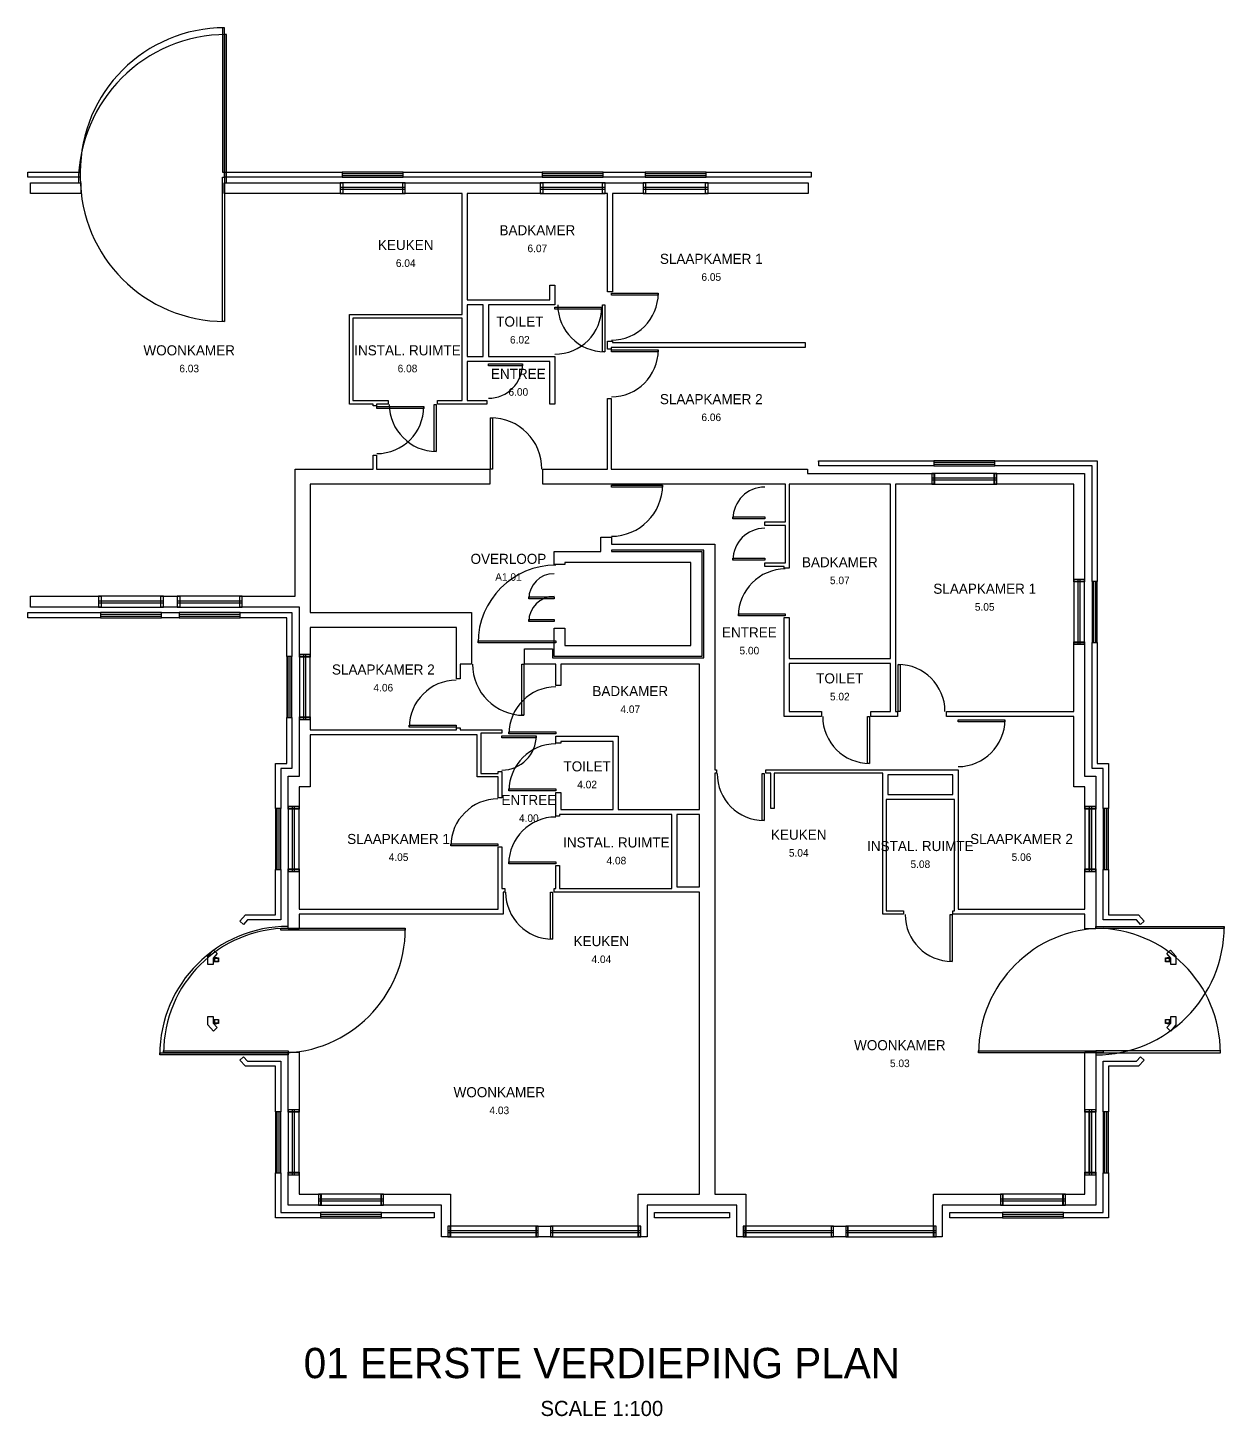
# Model space of a CAD drawing. Header units: metres. Extents: x 0 to 115, y -4 to 24.
# Drawn here: x 31.63 to 55.34, y -3.28 to 24.23 of the extents above; entities that cross this region are included whole.
import ezdxf
from ezdxf.enums import TextEntityAlignment as Align

# ---------------------------------------------------------------- set-up
doc = ezdxf.new("R2010")
doc.units = ezdxf.units.M
for name, color, linetype in [('A-ANNO-TTLB', 7, 'Continuous'), ('A-AREA-IDEN', 7, 'Continuous'), ('A-COLS', 7, 'Continuous'), ('A-DOOR', 7, 'Continuous'), ('A-GLAZ', 7, 'Continuous'), ('A-WALL', 7, 'Continuous')]:
    doc.layers.add(name, color=color, linetype=linetype)

msp = doc.modelspace()

# ---------------------------------------------------------------- linework, layer by layer
at = {"layer": 'A-COLS'}
for p, q in [((35.324, 5.755), (35.324, 5.8)), ((35.324, 5.8), (35.359, 5.8)), ((35.359, 5.8), (35.404, 5.8)), ((35.404, 5.8), (35.404, 5.765)), ((54.174, 5.755), (54.174, 5.8)), ((54.174, 5.8), (54.209, 5.8)), ((54.209, 5.8), (54.254, 5.8)), ((54.254, 5.8), (54.254, 5.765)), ((35.324, 5.72), (35.324, 5.755)), ((35.369, 5.72), (35.324, 5.72)), ((35.404, 5.72), (35.369, 5.72)), ((35.404, 5.765), (35.404, 5.72)), ((54.174, 5.72), (54.174, 5.755)), ((54.219, 5.72), (54.174, 5.72)), ((54.254, 5.72), (54.219, 5.72)), ((54.254, 5.765), (54.254, 5.72)), ((35.324, 4.535), (35.324, 4.58)), ((35.324, 4.58), (35.359, 4.58)), ((35.324, 4.5), (35.324, 4.535)), ((35.369, 4.5), (35.324, 4.5)), ((35.359, 4.58), (35.404, 4.58)), ((35.404, 4.5), (35.369, 4.5)), ((35.404, 4.58), (35.404, 4.545)), ((35.404, 4.545), (35.404, 4.5)), ((54.174, 4.535), (54.174, 4.58)), ((54.174, 4.58), (54.209, 4.58)), ((54.174, 4.5), (54.174, 4.535)), ((54.219, 4.5), (54.174, 4.5)), ((54.209, 4.58), (54.254, 4.58)), ((54.254, 4.5), (54.219, 4.5)), ((54.254, 4.58), (54.254, 4.545)), ((54.254, 4.545), (54.254, 4.5))]:
    msp.add_line(p, q, dxfattribs=at)
at = {"layer": 'A-DOOR'}
for p, q in [((35.529, 24.23), (35.489, 24.23)), ((35.489, 24.23), (35.489, 21.37)), ((35.529, 21.37), (35.529, 24.23)), ((35.567, 24.096), (35.527, 24.096)), ((35.527, 24.096), (35.527, 21.16)), ((35.567, 21.16), (35.567, 24.096)), ((35.489, 21.37), (35.529, 21.37)), ((35.489, 18.41), (35.489, 21.27)), ((35.489, 21.27), (35.529, 21.27)), ((35.529, 21.27), (35.529, 18.41)), ((35.527, 21.16), (35.567, 21.16)), ((43.019, 17.811), (43.019, 18.741)), ((43.019, 18.741), (43.059, 18.741)), ((43.059, 18.741), (43.059, 17.811)), ((43.191, 18.97), (44.121, 18.97)), ((43.191, 18.93), (43.191, 18.97)), ((44.121, 18.93), (43.191, 18.93)), ((44.121, 18.97), (44.121, 18.93)), ((42.071, 18.693), (43.001, 18.693)), ((42.071, 18.653), (42.071, 18.693)), ((43.001, 18.653), (42.071, 18.653)), ((43.001, 18.693), (43.001, 18.653)), ((35.529, 18.41), (35.489, 18.41)), ((43.059, 17.811), (43.019, 17.811)), ((43.191, 17.847), (44.121, 17.847)), ((43.191, 17.807), (43.191, 17.847)), ((44.121, 17.807), (43.191, 17.807)), ((44.121, 17.847), (44.121, 17.807)), ((40.754, 17.568), (41.434, 17.568)), ((40.754, 17.528), (40.754, 17.568)), ((41.434, 17.528), (40.754, 17.528)), ((41.434, 17.568), (41.434, 17.528)), ((38.544, 16.722), (39.474, 16.722)), ((38.544, 16.682), (38.544, 16.722)), ((39.474, 16.682), (38.544, 16.682)), ((39.474, 16.722), (39.474, 16.682)), ((39.682, 15.836), (39.682, 16.766)), ((39.682, 16.766), (39.722, 16.766)), ((39.722, 16.766), (39.722, 15.836)), ((40.799, 15.486), (40.799, 16.502)), ((40.799, 16.502), (40.839, 16.502)), ((40.839, 16.502), (40.839, 15.486)), ((39.722, 15.836), (39.682, 15.836)), ((40.839, 15.486), (40.799, 15.486)), ((43.191, 15.169), (44.207, 15.169)), ((43.191, 15.129), (43.191, 15.169)), ((44.207, 15.169), (44.207, 15.129)), ((44.207, 15.129), (43.191, 15.129)), ((45.6, 14.499), (45.6, 14.539)), ((45.6, 14.539), (46.23, 14.539)), ((46.23, 14.499), (45.6, 14.499)), ((46.23, 14.539), (46.23, 14.499)), ((45.6, 13.681), (45.6, 13.721)), ((45.6, 13.721), (46.23, 13.721)), ((46.23, 13.681), (45.6, 13.681)), ((46.23, 13.721), (46.23, 13.681)), ((41.555, 12.912), (41.555, 12.952)), ((41.555, 12.952), (42.055, 12.952)), ((41.555, 12.912), (41.555, 12.952)), ((41.555, 12.952), (42.055, 12.952)), ((42.055, 12.952), (42.055, 12.912)), ((42.055, 12.952), (42.055, 12.912)), ((42.055, 12.912), (41.555, 12.912)), ((42.055, 12.912), (41.555, 12.912)), ((41.555, 12.462), (41.555, 12.502)), ((41.555, 12.502), (42.055, 12.502)), ((41.555, 12.462), (41.555, 12.502)), ((41.555, 12.502), (42.055, 12.502)), ((42.055, 12.462), (41.555, 12.462)), ((42.055, 12.462), (41.555, 12.462)), ((42.055, 12.502), (42.055, 12.462)), ((42.055, 12.502), (42.055, 12.462)), ((45.708, 12.575), (45.708, 12.615)), ((45.708, 12.615), (46.638, 12.615)), ((46.638, 12.575), (45.708, 12.575)), ((46.638, 12.615), (46.638, 12.575)), ((40.55, 12.039), (40.55, 12.079)), ((40.55, 12.079), (42.093, 12.079)), ((42.093, 12.039), (40.55, 12.039)), ((42.093, 12.079), (42.093, 12.039)), ((41.416, 10.606), (41.416, 11.622)), ((41.416, 11.622), (41.456, 11.622)), ((41.456, 11.622), (41.456, 10.606)), ((48.872, 10.682), (48.872, 11.612)), ((48.872, 11.612), (48.912, 11.612)), ((48.912, 11.612), (48.912, 10.682)), ((41.456, 10.606), (41.416, 10.606)), ((48.269, 9.652), (48.269, 10.582)), ((48.269, 10.582), (48.309, 10.582)), ((48.309, 10.582), (48.309, 9.652)), ((48.912, 10.682), (48.872, 10.682)), ((50.061, 10.519), (50.99, 10.519)), ((50.061, 10.479), (50.061, 10.519)), ((50.99, 10.479), (50.061, 10.479)), ((50.99, 10.519), (50.99, 10.479)), ((39.188, 10.369), (39.188, 10.409)), ((39.188, 10.409), (40.118, 10.409)), ((40.118, 10.369), (39.188, 10.369)), ((40.118, 10.409), (40.118, 10.369)), ((41.023, 10.201), (41.703, 10.201)), ((41.023, 10.161), (41.023, 10.201)), ((41.163, 10.238), (41.163, 10.278)), ((41.163, 10.278), (42.093, 10.278)), ((42.093, 10.238), (41.163, 10.238)), ((41.703, 10.201), (41.703, 10.161)), ((42.093, 10.278), (42.093, 10.238)), ((41.703, 10.161), (41.023, 10.161)), ((48.309, 9.652), (48.269, 9.652)), ((46.178, 8.522), (46.178, 9.452)), ((46.178, 9.452), (46.218, 9.452)), ((46.218, 9.452), (46.218, 8.522)), ((41.163, 9.11), (41.163, 9.15)), ((41.163, 9.15), (42.093, 9.15)), ((42.093, 9.11), (41.163, 9.11)), ((42.093, 9.15), (42.093, 9.11)), ((46.218, 8.522), (46.178, 8.522)), ((40.013, 8.018), (40.013, 8.058)), ((40.013, 8.058), (40.943, 8.058)), ((40.943, 8.018), (40.013, 8.018)), ((40.943, 8.058), (40.943, 8.018)), ((41.158, 7.66), (41.158, 7.7)), ((41.158, 7.7), (42.088, 7.7)), ((42.088, 7.66), (41.158, 7.66)), ((42.088, 7.7), (42.088, 7.66)), ((41.987, 6.169), (41.987, 7.099)), ((41.987, 7.099), (42.027, 7.099)), ((42.027, 7.099), (42.027, 6.169)), ((49.902, 5.729), (49.902, 6.659)), ((49.902, 6.659), (49.942, 6.659)), ((49.942, 6.659), (49.942, 5.729)), ((36.639, 6.385), (39.109, 6.385)), ((36.639, 6.345), (36.639, 6.385)), ((39.109, 6.345), (36.639, 6.345)), ((39.109, 6.385), (39.109, 6.345)), ((52.789, 6.423), (55.335, 6.423)), ((52.789, 6.383), (52.789, 6.423)), ((55.335, 6.383), (52.789, 6.383)), ((55.335, 6.423), (55.335, 6.383)), ((42.027, 6.169), (41.987, 6.169)), ((49.942, 5.729), (49.902, 5.729)), ((34.243, 3.877), (34.243, 3.917)), ((34.243, 3.917), (36.789, 3.917)), ((36.789, 3.877), (34.243, 3.877)), ((34.319, 3.915), (34.319, 3.955)), ((34.319, 3.955), (36.789, 3.955)), ((36.789, 3.915), (34.319, 3.915)), ((36.789, 3.955), (36.789, 3.915)), ((36.789, 3.917), (36.789, 3.877)), ((50.469, 3.915), (50.469, 3.955)), ((50.469, 3.955), (52.939, 3.955)), ((52.939, 3.915), (50.469, 3.915)), ((55.259, 3.955), (52.789, 3.955)), ((52.789, 3.955), (52.789, 3.915)), ((52.789, 3.915), (55.259, 3.915)), ((52.939, 3.955), (52.939, 3.915)), ((55.259, 3.915), (55.259, 3.955))]:
    msp.add_line(p, q, dxfattribs=at)
for centre, radius, start, end in [((35.529, 21.37), 2.86, 90, -180), ((35.567, 21.16), 2.936, 90, -180), ((35.529, 21.27), 2.86, -180, -90), ((43.059, 18.741), 0.93, -180, -90), ((43.191, 18.97), 0.93, -90, 0), ((42.071, 18.693), 0.93, -90, 0), ((43.191, 17.847), 0.93, -90, 0), ((40.754, 17.568), 0.68, -90, 0), ((38.544, 16.722), 0.93, -90, 0), ((39.722, 16.766), 0.93, -180, -90), ((40.799, 15.486), 1.016, 0, 90), ((43.191, 15.169), 1.016, -90, 0), ((46.23, 14.499), 0.63, 90, -180), ((46.23, 13.681), 0.63, 90, -180), ((42.093, 12.039), 1.543, 90, 180), ((46.638, 12.575), 0.93, 90, -180), ((42.055, 12.912), 0.5, 90, 180), ((42.055, 12.912), 0.5, 90, 180), ((42.055, 12.462), 0.5, 90, 180), ((42.055, 12.462), 0.5, 90, 180), ((41.456, 11.622), 1.016, -180, -90), ((48.872, 10.682), 0.93, 0, 90), ((40.118, 10.369), 0.93, 90, -180), ((42.093, 10.238), 0.93, 90, 180), ((48.309, 10.582), 0.93, -180, -90), ((50.061, 10.519), 0.93, -90, 0), ((41.023, 10.201), 0.68, -90, 0), ((42.093, 9.11), 0.93, 90, -180), ((46.218, 9.452), 0.93, -180, -90), ((40.943, 8.018), 0.93, 90, -180), ((42.088, 7.66), 0.93, 90, -180), ((42.027, 7.099), 0.93, -180, -90), ((49.942, 6.659), 0.93, -180, -90), ((36.789, 3.877), 2.546, 90, 180), ((36.789, 3.915), 2.47, 90, 180), ((36.639, 6.385), 2.47, -90, 0), ((52.939, 3.915), 2.47, 90, 180), ((52.789, 6.423), 2.546, -90, 0), ((52.789, 3.915), 2.47, 0, 90)]:
    msp.add_arc(centre, radius, start, end, dxfattribs=at)
at = {"layer": 'A-GLAZ'}
for p, q in [((39.069, 21.37), (37.859, 21.37)), ((37.859, 21.37), (37.859, 21.27)), ((39.069, 21.37), (37.859, 21.37)), ((37.859, 21.37), (37.859, 21.27)), ((37.859, 21.34), (39.069, 21.34)), ((37.859, 21.34), (39.069, 21.34)), ((37.859, 21.3), (39.069, 21.3)), ((37.859, 21.3), (39.069, 21.3)), ((37.859, 21.27), (39.069, 21.27)), ((37.859, 21.27), (39.069, 21.27)), ((39.069, 21.27), (39.069, 21.37)), ((39.069, 21.27), (39.069, 21.37)), ((43.029, 21.37), (41.819, 21.37)), ((41.819, 21.37), (41.819, 21.27)), ((43.029, 21.37), (41.819, 21.37)), ((41.819, 21.37), (41.819, 21.27)), ((41.819, 21.34), (43.029, 21.34)), ((41.819, 21.34), (43.029, 21.34)), ((41.819, 21.3), (43.029, 21.3)), ((41.819, 21.3), (43.029, 21.3)), ((41.819, 21.27), (43.029, 21.27)), ((41.819, 21.27), (43.029, 21.27)), ((43.029, 21.27), (43.029, 21.37)), ((43.029, 21.27), (43.029, 21.37)), ((45.069, 21.37), (43.859, 21.37)), ((43.859, 21.37), (43.859, 21.27)), ((45.069, 21.37), (43.859, 21.37)), ((43.859, 21.37), (43.859, 21.27)), ((43.859, 21.34), (45.069, 21.34)), ((43.859, 21.34), (45.069, 21.34)), ((43.859, 21.3), (45.069, 21.3)), ((43.859, 21.3), (45.069, 21.3)), ((43.859, 21.27), (45.069, 21.27)), ((43.859, 21.27), (45.069, 21.27)), ((45.069, 21.27), (45.069, 21.37)), ((45.069, 21.27), (45.069, 21.37)), ((39.107, 21.16), (37.821, 21.16)), ((37.821, 21.16), (37.821, 20.946)), ((37.821, 21.073), (39.107, 21.073)), ((37.821, 21.033), (39.107, 21.033)), ((37.821, 20.946), (39.107, 20.946)), ((39.107, 20.946), (39.107, 21.16)), ((43.067, 21.16), (41.781, 21.16)), ((41.781, 21.16), (41.781, 20.946)), ((41.781, 21.073), (43.067, 21.073)), ((41.781, 21.033), (43.067, 21.033)), ((41.781, 20.946), (43.067, 20.946)), ((43.067, 20.946), (43.067, 21.16)), ((45.107, 21.16), (43.821, 21.16)), ((43.821, 21.16), (43.821, 20.946)), ((43.821, 21.073), (45.107, 21.073)), ((43.821, 21.033), (45.107, 21.033)), ((43.821, 20.946), (45.107, 20.946)), ((45.107, 20.946), (45.107, 21.16)), ((50.789, 15.65), (49.579, 15.65)), ((49.579, 15.65), (49.579, 15.55)), ((49.579, 15.62), (50.789, 15.62)), ((49.579, 15.58), (50.789, 15.58)), ((49.579, 15.55), (50.789, 15.55)), ((50.789, 15.55), (50.789, 15.65)), ((50.827, 15.4), (49.541, 15.4)), ((49.541, 15.4), (49.541, 15.186)), ((49.541, 15.313), (50.827, 15.313)), ((49.541, 15.273), (50.827, 15.273)), ((49.541, 15.186), (50.827, 15.186)), ((50.789, 15.4), (49.579, 15.4)), ((49.579, 15.4), (49.579, 15.186)), ((49.579, 15.313), (50.789, 15.313)), ((49.579, 15.273), (50.789, 15.273)), ((49.579, 15.186), (50.789, 15.186)), ((50.789, 15.186), (50.789, 15.4)), ((50.827, 15.186), (50.827, 15.4)), ((52.569, 13.298), (52.355, 13.298)), ((52.355, 13.298), (52.355, 12.012)), ((52.569, 13.26), (52.355, 13.26)), ((52.355, 13.26), (52.355, 12.05)), ((52.442, 12.012), (52.442, 13.298)), ((52.442, 12.05), (52.442, 13.26)), ((52.482, 12.012), (52.482, 13.298)), ((52.482, 12.05), (52.482, 13.26)), ((52.569, 12.012), (52.569, 13.298)), ((52.569, 12.05), (52.569, 13.26)), ((52.819, 13.26), (52.719, 13.26)), ((52.719, 13.26), (52.719, 12.05)), ((52.749, 12.05), (52.749, 13.26)), ((52.789, 12.05), (52.789, 13.26)), ((52.819, 12.05), (52.819, 13.26)), ((34.317, 12.964), (33.031, 12.964)), ((33.031, 12.964), (33.031, 12.75)), ((34.317, 12.75), (34.317, 12.964)), ((35.877, 12.964), (34.591, 12.964)), ((34.591, 12.964), (34.591, 12.75)), ((35.877, 12.75), (35.877, 12.964)), ((33.031, 12.877), (34.317, 12.877)), ((33.031, 12.837), (34.317, 12.837)), ((33.031, 12.75), (34.317, 12.75)), ((34.591, 12.877), (35.877, 12.877)), ((34.591, 12.837), (35.877, 12.837)), ((34.591, 12.75), (35.877, 12.75)), ((34.279, 12.64), (33.069, 12.64)), ((33.069, 12.64), (33.069, 12.54)), ((34.279, 12.64), (33.069, 12.64)), ((33.069, 12.64), (33.069, 12.54)), ((33.069, 12.61), (34.279, 12.61)), ((33.069, 12.61), (34.279, 12.61)), ((33.069, 12.57), (34.279, 12.57)), ((33.069, 12.57), (34.279, 12.57)), ((33.069, 12.54), (34.279, 12.54)), ((33.069, 12.54), (34.279, 12.54)), ((34.279, 12.54), (34.279, 12.64)), ((34.279, 12.54), (34.279, 12.64)), ((35.839, 12.64), (34.629, 12.64)), ((34.629, 12.64), (34.629, 12.54)), ((35.839, 12.64), (34.629, 12.64)), ((34.629, 12.64), (34.629, 12.54)), ((34.629, 12.61), (35.839, 12.61)), ((34.629, 12.61), (35.839, 12.61)), ((34.629, 12.57), (35.839, 12.57)), ((34.629, 12.57), (35.839, 12.57)), ((34.629, 12.54), (35.839, 12.54)), ((34.629, 12.54), (35.839, 12.54)), ((35.839, 12.54), (35.839, 12.64)), ((35.839, 12.54), (35.839, 12.64)), ((52.355, 12.05), (52.569, 12.05)), ((52.355, 12.012), (52.569, 12.012)), ((52.719, 12.05), (52.819, 12.05)), ((36.859, 11.77), (36.759, 11.77)), ((36.759, 11.77), (36.759, 10.56)), ((36.789, 10.56), (36.789, 11.77)), ((36.829, 10.56), (36.829, 11.77)), ((36.859, 10.56), (36.859, 11.77)), ((37.223, 11.808), (37.009, 11.808)), ((37.009, 11.808), (37.009, 10.522)), ((37.223, 11.77), (37.009, 11.77)), ((37.009, 11.77), (37.009, 10.56)), ((37.096, 10.522), (37.096, 11.808)), ((37.096, 10.56), (37.096, 11.77)), ((37.136, 10.522), (37.136, 11.808)), ((37.136, 10.56), (37.136, 11.77)), ((37.223, 10.522), (37.223, 11.808)), ((37.223, 10.56), (37.223, 11.77)), ((36.759, 10.56), (36.859, 10.56)), ((37.009, 10.56), (37.223, 10.56)), ((37.009, 10.522), (37.223, 10.522)), ((36.639, 8.76), (36.539, 8.76)), ((36.539, 8.76), (36.539, 7.55)), ((36.569, 7.55), (36.569, 8.76)), ((36.609, 7.55), (36.609, 8.76)), ((36.639, 7.55), (36.639, 8.76)), ((37.003, 8.798), (36.789, 8.798)), ((36.789, 8.798), (36.789, 7.512)), ((37.003, 8.76), (36.789, 8.76)), ((36.789, 8.76), (36.789, 7.55)), ((36.876, 7.512), (36.876, 8.798)), ((36.876, 7.55), (36.876, 8.76)), ((36.916, 7.512), (36.916, 8.798)), ((36.916, 7.55), (36.916, 8.76)), ((37.003, 7.512), (37.003, 8.798)), ((37.003, 7.55), (37.003, 8.76)), ((52.575, 8.798), (52.575, 7.512)), ((52.789, 8.798), (52.575, 8.798)), ((52.789, 8.76), (52.575, 8.76)), ((52.575, 8.76), (52.575, 7.55)), ((52.662, 8.798), (52.662, 7.512)), ((52.662, 7.55), (52.662, 8.76)), ((52.702, 8.798), (52.702, 7.512)), ((52.702, 7.55), (52.702, 8.76)), ((52.789, 7.512), (52.789, 8.798)), ((52.789, 7.55), (52.789, 8.76)), ((53.039, 8.76), (52.939, 8.76)), ((52.939, 8.76), (52.939, 7.55)), ((52.969, 7.55), (52.969, 8.76)), ((53.009, 7.55), (53.009, 8.76)), ((53.039, 7.55), (53.039, 8.76)), ((36.539, 7.55), (36.639, 7.55)), ((36.789, 7.55), (37.003, 7.55)), ((36.789, 7.512), (37.003, 7.512)), ((52.575, 7.55), (52.789, 7.55)), ((52.575, 7.512), (52.789, 7.512)), ((52.939, 7.55), (53.039, 7.55)), ((37.003, 2.788), (36.789, 2.788)), ((36.789, 2.788), (36.789, 1.502)), ((36.876, 1.502), (36.876, 2.788)), ((36.916, 1.502), (36.916, 2.788)), ((37.003, 1.502), (37.003, 2.788)), ((52.575, 2.788), (52.575, 1.502)), ((52.789, 2.788), (52.575, 2.788)), ((52.662, 2.788), (52.662, 1.502)), ((52.702, 2.788), (52.702, 1.502)), ((52.789, 1.502), (52.789, 2.788)), ((36.639, 2.75), (36.539, 2.75)), ((36.539, 2.75), (36.539, 1.54)), ((36.569, 1.54), (36.569, 2.75)), ((36.609, 1.54), (36.609, 2.75)), ((36.639, 1.54), (36.639, 2.75)), ((37.003, 2.75), (36.789, 2.75)), ((36.789, 2.75), (36.789, 1.54)), ((36.876, 1.54), (36.876, 2.75)), ((36.916, 1.54), (36.916, 2.75)), ((37.003, 1.54), (37.003, 2.75)), ((52.789, 2.75), (52.575, 2.75)), ((52.575, 2.75), (52.575, 1.54)), ((52.662, 1.54), (52.662, 2.75)), ((52.702, 1.54), (52.702, 2.75)), ((52.789, 1.54), (52.789, 2.75)), ((53.039, 2.75), (52.939, 2.75)), ((52.939, 2.75), (52.939, 1.54)), ((52.969, 1.54), (52.969, 2.75)), ((53.009, 1.54), (53.009, 2.75)), ((53.039, 1.54), (53.039, 2.75)), ((36.539, 1.54), (36.639, 1.54)), ((36.789, 1.54), (37.003, 1.54)), ((36.789, 1.502), (37.003, 1.502)), ((52.575, 1.54), (52.789, 1.54)), ((52.575, 1.502), (52.789, 1.502)), ((52.939, 1.54), (53.039, 1.54)), ((38.677, 1.114), (37.391, 1.114)), ((37.391, 1.114), (37.391, 0.9)), ((38.639, 1.114), (37.429, 1.114)), ((37.429, 1.114), (37.429, 0.9)), ((38.639, 0.9), (38.639, 1.114)), ((38.677, 0.9), (38.677, 1.114)), ((52.187, 1.114), (50.901, 1.114)), ((50.901, 1.114), (50.901, 0.9)), ((52.149, 1.114), (50.939, 1.114)), ((50.939, 1.114), (50.939, 0.9)), ((52.149, 0.9), (52.149, 1.114)), ((52.187, 0.9), (52.187, 1.114)), ((37.391, 1.027), (38.677, 1.027)), ((37.391, 0.987), (38.677, 0.987)), ((37.391, 0.9), (38.677, 0.9)), ((37.429, 1.027), (38.639, 1.027)), ((37.429, 0.987), (38.639, 0.987)), ((37.429, 0.9), (38.639, 0.9)), ((50.901, 1.027), (52.187, 1.027)), ((50.901, 0.987), (52.187, 0.987)), ((50.901, 0.9), (52.187, 0.9)), ((50.939, 1.027), (52.149, 1.027)), ((50.939, 0.987), (52.149, 0.987)), ((50.939, 0.9), (52.149, 0.9)), ((38.639, 0.75), (37.429, 0.75)), ((37.429, 0.75), (37.429, 0.65)), ((37.429, 0.72), (38.639, 0.72)), ((37.429, 0.68), (38.639, 0.68)), ((37.429, 0.65), (38.639, 0.65)), ((38.639, 0.65), (38.639, 0.75)), ((52.149, 0.75), (50.939, 0.75)), ((50.939, 0.75), (50.939, 0.65)), ((50.939, 0.72), (52.149, 0.72)), ((50.939, 0.68), (52.149, 0.68)), ((50.939, 0.65), (52.149, 0.65)), ((52.149, 0.65), (52.149, 0.75)), ((41.74, 0.484), (39.953, 0.484)), ((39.953, 0.484), (39.953, 0.27)), ((39.953, 0.397), (41.74, 0.397)), ((39.953, 0.357), (41.74, 0.357)), ((41.704, 0.484), (39.989, 0.484)), ((39.989, 0.484), (39.989, 0.27)), ((39.989, 0.397), (41.704, 0.397)), ((39.989, 0.357), (41.704, 0.357)), ((41.704, 0.27), (41.704, 0.484)), ((41.74, 0.27), (41.74, 0.484)), ((43.775, 0.484), (41.988, 0.484)), ((41.988, 0.484), (41.988, 0.27)), ((41.988, 0.397), (43.775, 0.397)), ((41.988, 0.357), (43.775, 0.357)), ((43.739, 0.484), (42.024, 0.484)), ((42.024, 0.484), (42.024, 0.27)), ((42.024, 0.397), (43.739, 0.397)), ((42.024, 0.357), (43.739, 0.357)), ((43.739, 0.27), (43.739, 0.484)), ((43.775, 0.27), (43.775, 0.484)), ((47.59, 0.484), (45.803, 0.484)), ((45.803, 0.484), (45.803, 0.27)), ((45.803, 0.397), (47.59, 0.397)), ((45.803, 0.357), (47.59, 0.357)), ((47.554, 0.484), (45.839, 0.484)), ((45.839, 0.484), (45.839, 0.27)), ((45.839, 0.397), (47.554, 0.397)), ((45.839, 0.357), (47.554, 0.357)), ((47.554, 0.27), (47.554, 0.484)), ((47.59, 0.27), (47.59, 0.484)), ((49.625, 0.484), (47.838, 0.484)), ((47.838, 0.484), (47.838, 0.27)), ((47.838, 0.397), (49.625, 0.397)), ((47.838, 0.357), (49.625, 0.357)), ((49.589, 0.484), (47.874, 0.484)), ((47.874, 0.484), (47.874, 0.27)), ((47.874, 0.397), (49.589, 0.397)), ((47.874, 0.357), (49.589, 0.357)), ((49.589, 0.27), (49.589, 0.484)), ((49.625, 0.27), (49.625, 0.484)), ((39.953, 0.27), (41.74, 0.27)), ((39.989, 0.27), (41.704, 0.27)), ((41.988, 0.27), (43.775, 0.27)), ((42.024, 0.27), (43.739, 0.27)), ((45.803, 0.27), (47.59, 0.27)), ((45.839, 0.27), (47.554, 0.27)), ((47.838, 0.27), (49.625, 0.27)), ((47.874, 0.27), (49.589, 0.27))]:
    msp.add_line(p, q, dxfattribs=at)
at = {"layer": 'A-WALL'}
for p, q in [((31.628, 21.27), (31.628, 21.37)), ((31.628, 21.37), (32.669, 21.37)), ((32.669, 21.27), (31.628, 21.27)), ((32.669, 21.37), (32.669, 21.27)), ((35.529, 21.27), (35.529, 21.37)), ((35.529, 21.37), (37.859, 21.37)), ((37.859, 21.27), (35.529, 21.27)), ((37.859, 21.37), (37.859, 21.27)), ((39.069, 21.27), (39.069, 21.37)), ((39.069, 21.37), (41.819, 21.37)), ((41.819, 21.27), (39.069, 21.27)), ((41.819, 21.37), (41.819, 21.27)), ((43.029, 21.27), (43.029, 21.37)), ((43.029, 21.37), (43.859, 21.37)), ((43.859, 21.27), (43.029, 21.27)), ((43.859, 21.37), (43.859, 21.27)), ((45.069, 21.27), (45.069, 21.37)), ((45.069, 21.37), (47.15, 21.37)), ((47.15, 21.27), (45.069, 21.27)), ((47.15, 21.37), (47.15, 21.27)), ((31.684, 21.16), (32.681, 21.16)), ((31.684, 20.946), (31.684, 21.16)), ((32.681, 20.946), (31.684, 20.946)), ((32.681, 21.16), (32.681, 20.946)), ((35.517, 20.946), (35.517, 21.16)), ((35.517, 21.16), (37.871, 21.16)), ((37.871, 20.946), (35.517, 20.946)), ((37.871, 21.16), (37.871, 20.946)), ((39.057, 20.946), (39.057, 21.16)), ((39.057, 21.16), (41.831, 21.16)), ((40.234, 20.946), (39.057, 20.946)), ((40.234, 18.546), (40.234, 20.946)), ((41.831, 20.946), (40.334, 20.946)), ((40.334, 20.946), (40.334, 18.841)), ((41.831, 21.16), (41.831, 20.946)), ((43.017, 20.946), (43.017, 21.16)), ((43.017, 21.16), (43.871, 21.16)), ((43.116, 20.946), (43.017, 20.946)), ((43.116, 18.996), (43.116, 20.946)), ((43.871, 20.946), (43.216, 20.946)), ((43.216, 20.946), (43.216, 18.996)), ((43.871, 21.16), (43.871, 20.946)), ((45.057, 21.16), (47.094, 21.16)), ((45.057, 20.946), (45.057, 21.16)), ((47.094, 20.946), (45.057, 20.946)), ((47.094, 21.16), (47.094, 20.946)), ((41.971, 18.841), (41.971, 19.131)), ((41.971, 19.131), (42.071, 19.131)), ((42.071, 19.131), (42.071, 18.741)), ((43.216, 18.996), (43.116, 18.996)), ((40.334, 18.841), (41.971, 18.841)), ((40.654, 18.741), (40.334, 18.741)), ((40.334, 18.741), (40.334, 17.716)), ((40.654, 17.716), (40.654, 18.741)), ((42.071, 18.741), (40.754, 18.741)), ((40.754, 18.741), (40.754, 17.716)), ((38, 18.546), (40.234, 18.546)), ((38, 16.771), (38, 18.546)), ((40.234, 18.476), (38.07, 18.476)), ((38.07, 18.476), (38.07, 16.841)), ((40.234, 16.841), (40.234, 18.476)), ((43.116, 17.861), (43.116, 18.021)), ((43.116, 18.021), (43.216, 18.021)), ((47.033, 17.896), (43.186, 17.896)), ((43.186, 17.896), (43.186, 17.861)), ((43.216, 18.021), (43.216, 17.996)), ((43.216, 17.996), (47.033, 17.996)), ((47.033, 17.996), (47.033, 17.896)), ((40.334, 17.716), (40.654, 17.716)), ((41.971, 17.616), (40.334, 17.616)), ((40.334, 17.616), (40.334, 16.841)), ((40.754, 17.716), (42.071, 17.716)), ((41.971, 16.771), (41.971, 17.616)), ((42.071, 17.716), (42.071, 16.771)), ((43.186, 17.861), (43.116, 17.861)), ((38.07, 16.841), (38.769, 16.841)), ((38.769, 16.841), (38.769, 16.771)), ((39.744, 16.771), (39.744, 16.841)), ((39.744, 16.841), (40.234, 16.841)), ((40.334, 16.841), (40.724, 16.841)), ((40.724, 16.841), (40.724, 16.771)), ((43.116, 15.486), (43.116, 16.886)), ((43.116, 16.886), (43.186, 16.886)), ((43.186, 16.886), (43.186, 15.486)), ((38.469, 16.771), (38, 16.771)), ((38.469, 16.736), (38.469, 16.771)), ((38.539, 16.736), (38.469, 16.736)), ((38.769, 16.771), (38.539, 16.771)), ((38.539, 16.771), (38.539, 16.736)), ((40.724, 16.771), (39.744, 16.771)), ((42.071, 16.771), (41.971, 16.771)), ((38.469, 15.486), (38.469, 15.761)), ((38.469, 15.761), (38.539, 15.761)), ((38.539, 15.761), (38.539, 15.486)), ((36.923, 12.964), (36.923, 15.486)), ((36.923, 15.486), (38.469, 15.486)), ((38.539, 15.486), (40.782, 15.486)), ((40.782, 15.486), (40.782, 15.186)), ((41.832, 15.186), (41.832, 15.486)), ((41.832, 15.486), (43.116, 15.486)), ((43.186, 15.486), (47.075, 15.486)), ((47.075, 15.486), (47.075, 15.4)), ((47.293, 15.636), (47.293, 15.65)), ((47.293, 15.65), (49.579, 15.65)), ((47.302, 15.636), (47.293, 15.636)), ((47.302, 15.55), (47.302, 15.636)), ((49.579, 15.55), (47.302, 15.55)), ((49.579, 15.65), (49.579, 15.55)), ((50.789, 15.65), (52.819, 15.65)), ((50.789, 15.55), (50.789, 15.65)), ((52.719, 15.55), (50.789, 15.55)), ((52.719, 13.26), (52.719, 15.55)), ((52.819, 15.65), (52.819, 13.26)), ((40.782, 15.186), (37.223, 15.186)), ((37.223, 15.186), (37.223, 12.646)), ((46.643, 15.186), (41.832, 15.186)), ((46.643, 14.439), (46.643, 15.186)), ((48.723, 15.186), (46.713, 15.186)), ((46.713, 15.186), (46.713, 13.519)), ((47.075, 15.4), (49.591, 15.4)), ((48.723, 11.732), (48.723, 15.186)), ((49.591, 15.186), (48.823, 15.186)), ((48.823, 15.186), (48.823, 10.682)), ((49.591, 15.4), (49.591, 15.186)), ((50.777, 15.186), (50.777, 15.4)), ((50.777, 15.4), (52.569, 15.4)), ((52.355, 15.186), (50.777, 15.186)), ((52.355, 13.248), (52.355, 15.186)), ((52.569, 15.4), (52.569, 13.248)), ((46.23, 14.369), (46.23, 14.441)), ((46.23, 14.441), (46.3, 14.441)), ((46.643, 14.369), (46.23, 14.369)), ((46.3, 14.441), (46.3, 14.439)), ((46.3, 14.439), (46.643, 14.439)), ((46.643, 13.624), (46.643, 14.369)), ((42.982, 13.85), (42.982, 14.136)), ((42.982, 14.136), (43.196, 14.136)), ((43.196, 14.136), (43.196, 14)), ((42.055, 13.591), (42.055, 13.85)), ((42.055, 13.85), (42.982, 13.85)), ((43.196, 14), (45.239, 14)), ((45.025, 13.88), (43.196, 13.88)), ((43.196, 13.88), (43.196, 13.85)), ((43.196, 13.85), (44.983, 13.85)), ((44.983, 13.85), (44.983, 11.772)), ((45.025, 11.742), (45.025, 13.88)), ((45.239, 14), (45.239, 9.527)), ((42.269, 13.591), (42.055, 13.591)), ((44.769, 13.636), (42.269, 13.636)), ((42.269, 13.636), (42.269, 13.591)), ((44.769, 11.986), (44.769, 13.636)), ((46.23, 13.554), (46.23, 13.624)), ((46.23, 13.624), (46.643, 13.624)), ((46.613, 13.554), (46.23, 13.554)), ((46.613, 13.519), (46.613, 13.554)), ((46.713, 13.519), (46.613, 13.519)), ((52.569, 13.248), (52.355, 13.248)), ((52.819, 13.26), (52.719, 13.26)), ((31.684, 12.964), (33.081, 12.964)), ((31.684, 12.75), (31.684, 12.964)), ((33.081, 12.964), (33.081, 12.75)), ((34.267, 12.75), (34.267, 12.964)), ((34.267, 12.964), (34.641, 12.964)), ((34.641, 12.964), (34.641, 12.75)), ((35.827, 12.75), (35.827, 12.964)), ((35.827, 12.964), (36.923, 12.964)), ((33.081, 12.75), (31.684, 12.75)), ((34.641, 12.75), (34.267, 12.75)), ((37.009, 12.75), (35.827, 12.75)), ((37.009, 11.758), (37.009, 12.75)), ((31.628, 12.64), (33.069, 12.64)), ((31.628, 12.54), (31.628, 12.64)), ((33.069, 12.54), (31.628, 12.54)), ((33.069, 12.64), (33.069, 12.54)), ((34.279, 12.64), (34.629, 12.64)), ((34.279, 12.54), (34.279, 12.64)), ((34.629, 12.54), (34.279, 12.54)), ((34.629, 12.64), (34.629, 12.54)), ((35.839, 12.54), (35.839, 12.64)), ((35.839, 12.64), (36.859, 12.64)), ((36.759, 12.54), (35.839, 12.54)), ((36.759, 11.77), (36.759, 12.54)), ((36.859, 12.64), (36.859, 11.77)), ((37.223, 12.646), (40.423, 12.646)), ((40.423, 12.646), (40.423, 11.622)), ((46.613, 10.582), (46.613, 12.544)), ((46.613, 12.544), (46.713, 12.544)), ((46.713, 12.544), (46.713, 11.732)), ((40.123, 12.346), (37.223, 12.346)), ((37.223, 12.346), (37.223, 11.758)), ((40.123, 11.33), (40.123, 12.346)), ((42.055, 11.772), (42.055, 12.331)), ((42.055, 12.331), (42.269, 12.331)), ((42.269, 12.331), (42.269, 11.986)), ((41.473, 11.622), (41.473, 11.922)), ((41.473, 11.922), (42.025, 11.922)), ((42.025, 11.922), (42.025, 11.742)), ((42.269, 11.986), (44.769, 11.986)), ((52.355, 10.682), (52.355, 12.062)), ((52.355, 12.062), (52.569, 12.062)), ((52.569, 12.062), (52.569, 9.4)), ((52.719, 12.05), (52.819, 12.05)), ((52.719, 9.55), (52.719, 12.05)), ((52.819, 12.05), (52.819, 9.65)), ((36.859, 11.77), (36.759, 11.77)), ((37.223, 11.758), (37.009, 11.758)), ((40.423, 11.622), (40.193, 11.622)), ((40.193, 11.622), (40.193, 11.33)), ((42.093, 11.622), (41.473, 11.622)), ((42.025, 11.742), (45.025, 11.742)), ((44.983, 11.772), (42.055, 11.772)), ((42.093, 11.199), (42.093, 11.622)), ((44.939, 11.622), (42.193, 11.622)), ((42.193, 11.622), (42.193, 11.199)), ((44.939, 8.739), (44.939, 11.622)), ((46.713, 11.732), (48.723, 11.732)), ((48.723, 11.632), (46.713, 11.632)), ((46.713, 11.632), (46.713, 10.682)), ((48.723, 10.682), (48.723, 11.632)), ((40.193, 11.33), (40.123, 11.33)), ((42.193, 11.199), (42.093, 11.199)), ((36.759, 9.65), (36.759, 10.56)), ((36.759, 10.56), (36.859, 10.56)), ((36.859, 10.56), (36.859, 9.55)), ((37.009, 9.4), (37.009, 10.572)), ((37.009, 10.572), (37.223, 10.572)), ((37.223, 10.572), (37.223, 10.32)), ((47.356, 10.582), (46.613, 10.582)), ((46.713, 10.682), (47.356, 10.682)), ((47.356, 10.682), (47.356, 10.582)), ((48.332, 10.582), (48.332, 10.682)), ((48.332, 10.682), (48.723, 10.682)), ((48.858, 10.582), (48.332, 10.582)), ((48.823, 10.682), (48.858, 10.682)), ((48.858, 10.682), (48.858, 10.582)), ((49.833, 10.682), (52.355, 10.682)), ((49.833, 10.582), (49.833, 10.682)), ((52.355, 10.582), (49.833, 10.582)), ((52.355, 9.186), (52.355, 10.582)), ((37.223, 10.32), (40.123, 10.32)), ((40.535, 10.22), (37.223, 10.22)), ((37.223, 10.22), (37.223, 9.186)), ((40.123, 10.32), (40.123, 10.355)), ((40.123, 10.355), (40.193, 10.355)), ((40.193, 10.355), (40.193, 10.32)), ((40.193, 10.32), (41.018, 10.32)), ((40.535, 9.385), (40.535, 10.22)), ((41.018, 10.25), (40.605, 10.25)), ((40.605, 10.25), (40.605, 9.455)), ((41.018, 10.32), (41.018, 10.25)), ((42.093, 10.054), (42.093, 10.189)), ((42.093, 10.189), (43.328, 10.189)), ((43.328, 10.189), (43.328, 8.739)), ((42.193, 10.054), (42.093, 10.054)), ((43.228, 10.089), (42.193, 10.089)), ((42.193, 10.089), (42.193, 10.054)), ((43.228, 8.739), (43.228, 10.089)), ((36.539, 8.76), (36.539, 9.65)), ((36.539, 9.65), (36.759, 9.65)), ((52.819, 9.65), (53.039, 9.65)), ((53.039, 9.65), (53.039, 8.76)), ((36.859, 9.55), (36.639, 9.55)), ((36.639, 9.55), (36.639, 8.76)), ((36.789, 8.748), (36.789, 9.4)), ((36.789, 9.4), (37.009, 9.4)), ((40.948, 9.385), (40.535, 9.385)), ((40.605, 9.455), (40.948, 9.455)), ((40.948, 9.455), (40.948, 9.49)), ((40.948, 9.49), (41.018, 9.49)), ((40.948, 8.971), (40.948, 9.385)), ((41.018, 9.49), (41.018, 8.971)), ((45.239, 9.527), (45.274, 9.527)), ((45.274, 9.457), (45.239, 9.457)), ((45.239, 9.457), (45.239, 1.114)), ((45.274, 9.527), (45.274, 9.457)), ((46.249, 9.457), (46.249, 9.527)), ((46.249, 9.527), (50.061, 9.527)), ((46.349, 9.457), (46.249, 9.457)), ((46.349, 8.757), (46.349, 9.457)), ((48.569, 9.457), (46.419, 9.457)), ((46.419, 9.457), (46.419, 8.757)), ((48.569, 6.664), (48.569, 9.457)), ((49.96, 9.427), (48.669, 9.427)), ((48.669, 9.427), (48.669, 9.037)), ((49.96, 9.037), (49.96, 9.427)), ((50.061, 9.527), (50.061, 6.764)), ((52.569, 9.4), (52.789, 9.4)), ((52.939, 9.55), (52.719, 9.55)), ((52.789, 9.4), (52.789, 8.748)), ((52.939, 8.76), (52.939, 9.55)), ((37.223, 9.186), (37.003, 9.186)), ((37.003, 9.186), (37.003, 8.748)), ((52.575, 9.186), (52.355, 9.186)), ((52.575, 8.748), (52.575, 9.186)), ((41.018, 8.971), (40.948, 8.971)), ((42.093, 8.604), (42.093, 9.079)), ((42.093, 9.079), (42.193, 9.079)), ((42.193, 9.079), (42.193, 8.739)), ((49.99, 8.937), (48.639, 8.937)), ((48.639, 8.937), (48.639, 6.734)), ((48.669, 9.037), (49.96, 9.037)), ((49.99, 6.734), (49.99, 8.937)), ((36.639, 8.76), (36.539, 8.76)), ((37.003, 8.748), (36.789, 8.748)), ((42.163, 8.604), (42.093, 8.604)), ((44.389, 8.639), (42.163, 8.639)), ((42.163, 8.639), (42.163, 8.604)), ((42.193, 8.739), (43.228, 8.739)), ((43.328, 8.739), (44.939, 8.739)), ((44.389, 7.174), (44.389, 8.639)), ((44.489, 8.639), (44.489, 7.204)), ((44.939, 8.639), (44.489, 8.639)), ((44.939, 7.204), (44.939, 8.639)), ((46.419, 8.757), (46.349, 8.757)), ((52.789, 8.748), (52.575, 8.748)), ((53.039, 8.76), (52.939, 8.76)), ((40.948, 6.764), (40.948, 7.996)), ((40.948, 7.996), (41.018, 7.996)), ((41.018, 7.996), (41.018, 7.174)), ((36.539, 7.55), (36.639, 7.55)), ((36.539, 6.65), (36.539, 7.55)), ((36.639, 7.55), (36.639, 6.55)), ((36.789, 7.562), (37.003, 7.562)), ((36.789, 6.373), (36.789, 7.562)), ((37.003, 7.562), (37.003, 6.764)), ((42.093, 7.174), (42.093, 7.629)), ((42.093, 7.629), (42.163, 7.629)), ((42.163, 7.629), (42.163, 7.174)), ((52.575, 6.764), (52.575, 7.562)), ((52.575, 7.562), (52.789, 7.562)), ((52.789, 7.562), (52.789, 6.373)), ((52.939, 6.55), (52.939, 7.55)), ((52.939, 7.55), (53.039, 7.55)), ((53.039, 7.55), (53.039, 6.65)), ((41.018, 7.174), (41.083, 7.174)), ((41.083, 7.174), (41.083, 7.104)), ((42.058, 7.104), (42.058, 7.174)), ((42.058, 7.174), (42.093, 7.174)), ((42.163, 7.174), (44.389, 7.174)), ((44.489, 7.204), (44.939, 7.204)), ((41.083, 7.104), (41.048, 7.104)), ((41.048, 7.104), (41.048, 6.664)), ((44.939, 7.104), (42.058, 7.104)), ((44.939, 1.114), (44.939, 7.104)), ((35.83, 6.529), (35.939, 6.65)), ((35.939, 6.65), (36.539, 6.65)), ((37.003, 6.764), (40.948, 6.764)), ((41.048, 6.664), (37.003, 6.664)), ((37.003, 6.664), (37.003, 6.373)), ((48.98, 6.664), (48.569, 6.664)), ((48.639, 6.734), (48.98, 6.734)), ((48.98, 6.734), (48.98, 6.664)), ((49.956, 6.664), (49.956, 6.734)), ((49.956, 6.734), (49.99, 6.734)), ((52.575, 6.664), (49.956, 6.664)), ((50.061, 6.764), (52.575, 6.764)), ((52.575, 6.373), (52.575, 6.664)), ((53.039, 6.65), (53.639, 6.65)), ((53.639, 6.65), (53.748, 6.529)), ((35.904, 6.462), (35.83, 6.529)), ((35.983, 6.55), (35.904, 6.462)), ((36.639, 6.55), (35.983, 6.55)), ((37.003, 6.373), (36.789, 6.373)), ((52.789, 6.373), (52.575, 6.373)), ((53.595, 6.55), (52.939, 6.55)), ((53.674, 6.462), (53.595, 6.55)), ((53.748, 6.529), (53.674, 6.462)), ((35.199, 5.83), (35.308, 5.951)), ((35.199, 5.665), (35.199, 5.83)), ((35.383, 5.884), (35.299, 5.792)), ((35.299, 5.792), (35.299, 5.665)), ((35.308, 5.951), (35.383, 5.884)), ((35.334, 5.815), (35.356, 5.807)), ((35.334, 5.8), (35.334, 5.815)), ((35.374, 5.8), (35.334, 5.8)), ((35.334, 5.724), (35.334, 5.796)), ((35.334, 5.796), (35.4, 5.796)), ((35.356, 5.807), (35.374, 5.8)), ((35.4, 5.796), (35.4, 5.724)), ((54.178, 5.724), (54.178, 5.796)), ((54.178, 5.796), (54.244, 5.796)), ((54.195, 5.884), (54.27, 5.951)), ((54.279, 5.792), (54.195, 5.884)), ((54.204, 5.8), (54.222, 5.807)), ((54.244, 5.8), (54.204, 5.8)), ((54.222, 5.807), (54.244, 5.815)), ((54.244, 5.815), (54.244, 5.8)), ((54.244, 5.796), (54.244, 5.724)), ((54.27, 5.951), (54.379, 5.83)), ((54.279, 5.665), (54.279, 5.792)), ((54.379, 5.83), (54.379, 5.665)), ((35.299, 5.665), (35.199, 5.665)), ((35.4, 5.724), (35.334, 5.724)), ((54.244, 5.724), (54.178, 5.724)), ((54.379, 5.665), (54.279, 5.665)), ((35.199, 4.47), (35.199, 4.635)), ((35.199, 4.635), (35.299, 4.635)), ((35.308, 4.349), (35.199, 4.47)), ((35.299, 4.635), (35.299, 4.508)), ((35.299, 4.508), (35.383, 4.416)), ((35.383, 4.416), (35.308, 4.349)), ((35.334, 4.576), (35.4, 4.576)), ((35.334, 4.504), (35.334, 4.576)), ((35.4, 4.504), (35.334, 4.504)), ((35.334, 4.5), (35.374, 4.5)), ((35.374, 4.5), (35.334, 4.485)), ((35.334, 4.485), (35.334, 4.5)), ((35.4, 4.576), (35.4, 4.504)), ((54.178, 4.504), (54.178, 4.576)), ((54.178, 4.576), (54.244, 4.576)), ((54.244, 4.504), (54.178, 4.504)), ((54.195, 4.416), (54.279, 4.508)), ((54.27, 4.349), (54.195, 4.416)), ((54.204, 4.5), (54.244, 4.5)), ((54.222, 4.493), (54.204, 4.5)), ((54.244, 4.485), (54.222, 4.493)), ((54.244, 4.576), (54.244, 4.504)), ((54.244, 4.5), (54.244, 4.485)), ((54.379, 4.47), (54.27, 4.349)), ((54.279, 4.508), (54.279, 4.635)), ((54.279, 4.635), (54.379, 4.635)), ((54.379, 4.635), (54.379, 4.47)), ((36.789, 3.927), (37.003, 3.927)), ((36.789, 2.738), (36.789, 3.927)), ((37.003, 3.927), (37.003, 2.738)), ((52.575, 3.927), (52.789, 3.927)), ((52.575, 2.738), (52.575, 3.927)), ((52.789, 3.927), (52.789, 2.738)), ((35.83, 3.771), (35.904, 3.838)), ((35.939, 3.65), (35.83, 3.771)), ((35.904, 3.838), (35.983, 3.75)), ((36.539, 3.65), (35.939, 3.65)), ((35.983, 3.75), (36.639, 3.75)), ((36.539, 2.75), (36.539, 3.65)), ((36.639, 3.75), (36.639, 2.75)), ((52.939, 2.75), (52.939, 3.75)), ((52.939, 3.75), (53.595, 3.75)), ((53.639, 3.65), (53.039, 3.65)), ((53.039, 3.65), (53.039, 2.75)), ((53.595, 3.75), (53.674, 3.838)), ((53.748, 3.771), (53.639, 3.65)), ((53.674, 3.838), (53.748, 3.771)), ((36.639, 2.75), (36.539, 2.75)), ((37.003, 2.738), (36.789, 2.738)), ((52.789, 2.738), (52.575, 2.738)), ((53.039, 2.75), (52.939, 2.75)), ((36.539, 0.65), (36.539, 1.54)), ((36.539, 1.54), (36.639, 1.54)), ((36.639, 1.54), (36.639, 0.75)), ((36.789, 0.9), (36.789, 1.552)), ((36.789, 1.552), (37.003, 1.552)), ((37.003, 1.552), (37.003, 1.114)), ((52.575, 1.114), (52.575, 1.552)), ((52.575, 1.552), (52.789, 1.552)), ((52.789, 1.552), (52.789, 0.9)), ((52.939, 1.54), (53.039, 1.54)), ((52.939, 0.75), (52.939, 1.54)), ((53.039, 1.54), (53.039, 0.65)), ((37.003, 1.114), (37.441, 1.114)), ((37.441, 1.114), (37.441, 0.9)), ((38.627, 0.9), (38.627, 1.114)), ((38.627, 1.114), (40.004, 1.114)), ((40.004, 1.114), (40.004, 0.27)), ((43.724, 0.27), (43.724, 1.114)), ((43.724, 1.114), (44.939, 1.114)), ((45.239, 1.114), (45.854, 1.114)), ((45.854, 1.114), (45.854, 0.27)), ((49.574, 0.27), (49.574, 1.114)), ((49.574, 1.114), (50.951, 1.114)), ((50.951, 1.114), (50.951, 0.9)), ((52.137, 0.9), (52.137, 1.114)), ((52.137, 1.114), (52.575, 1.114)), ((37.441, 0.9), (36.789, 0.9)), ((39.829, 0.9), (38.627, 0.9)), ((39.829, 0.27), (39.829, 0.9)), ((43.899, 0.9), (43.899, 0.27)), ((45.679, 0.9), (43.899, 0.9)), ((45.679, 0.27), (45.679, 0.9)), ((50.951, 0.9), (49.749, 0.9)), ((49.749, 0.9), (49.749, 0.27)), ((52.789, 0.9), (52.137, 0.9)), ((37.429, 0.65), (36.539, 0.65)), ((36.639, 0.75), (37.429, 0.75)), ((37.429, 0.75), (37.429, 0.65)), ((38.639, 0.65), (38.639, 0.75)), ((38.639, 0.75), (39.679, 0.75)), ((39.679, 0.65), (38.639, 0.65)), ((39.679, 0.75), (39.679, 0.65)), ((44.049, 0.65), (44.049, 0.75)), ((44.049, 0.75), (45.529, 0.75)), ((45.529, 0.65), (44.049, 0.65)), ((45.529, 0.75), (45.529, 0.65)), ((49.899, 0.65), (49.899, 0.75)), ((49.899, 0.75), (50.939, 0.75)), ((50.939, 0.65), (49.899, 0.65)), ((50.939, 0.75), (50.939, 0.65)), ((52.149, 0.65), (52.149, 0.75)), ((52.149, 0.75), (52.939, 0.75)), ((53.039, 0.65), (52.149, 0.65)), ((41.706, 0.484), (42.022, 0.484)), ((41.706, 0.27), (41.706, 0.484)), ((42.022, 0.484), (42.022, 0.27)), ((47.556, 0.484), (47.872, 0.484)), ((47.556, 0.27), (47.556, 0.484)), ((47.872, 0.484), (47.872, 0.27)), ((40.004, 0.27), (39.829, 0.27)), ((42.022, 0.27), (41.706, 0.27)), ((43.899, 0.27), (43.724, 0.27)), ((45.854, 0.27), (45.679, 0.27)), ((47.872, 0.27), (47.556, 0.27)), ((49.749, 0.27), (49.574, 0.27))]:
    msp.add_line(p, q, dxfattribs=at)

# ---------------------------------------------------------------- texts
at = {"layer": 'A-ANNO-TTLB'}
for s, height, p in [('01 EERSTE VERDIEPING PLAN', 0.6, (43.003, -2.23)), ('SCALE 1:100', 0.3, (43.003, -3.13))]:
    msp.add_text(s, height=height, dxfattribs=at).set_placement(p, align=Align.MIDDLE_CENTER)
at = {"layer": 'A-AREA-IDEN'}
for s, height, p in [('BADKAMER', 0.2, (41.725, 20.218)), ('KEUKEN', 0.2, (39.117, 19.926)), ('6.07', 0.15, (41.725, 19.858)), ('6.04', 0.15, (39.117, 19.566)), ('SLAAPKAMER 1', 0.2, (45.171, 19.651)), ('6.05', 0.15, (45.171, 19.291)), ('TOILET', 0.2, (41.378, 18.408)), ('WOONKAMER', 0.2, (34.826, 17.838)), ('INSTAL. RUIMTE', 0.2, (39.152, 17.838)), ('6.02', 0.15, (41.378, 18.048)), ('6.03', 0.15, (34.826, 17.478)), ('6.08', 0.15, (39.152, 17.478)), ('ENTREE', 0.2, (41.348, 17.373)), ('6.00', 0.15, (41.348, 17.013)), ('SLAAPKAMER 2', 0.2, (45.171, 16.871)), ('6.06', 0.15, (45.171, 16.511)), ('OVERLOOP', 0.2, (41.152, 13.706)), ('BADKAMER', 0.2, (47.718, 13.639)), ('A1.01', 0.15, (41.152, 13.346)), ('5.07', 0.15, (47.718, 13.279)), ('SLAAPKAMER 1', 0.2, (50.589, 13.114)), ('5.05', 0.15, (50.589, 12.754)), ('ENTREE', 0.2, (45.926, 12.248)), ('5.00', 0.15, (45.926, 11.888)), ('SLAAPKAMER 2', 0.2, (38.673, 11.513)), ('TOILET', 0.2, (47.718, 11.337)), ('4.06', 0.15, (38.673, 11.153)), ('BADKAMER', 0.2, (43.566, 11.085)), ('5.02', 0.15, (47.718, 10.977)), ('4.07', 0.15, (43.566, 10.725)), ('TOILET', 0.2, (42.711, 9.594)), ('4.02', 0.15, (42.711, 9.234)), ('ENTREE', 0.2, (41.556, 8.927)), ('4.00', 0.15, (41.556, 8.567)), ('SLAAPKAMER 1', 0.2, (38.975, 8.155)), ('KEUKEN', 0.2, (46.904, 8.24)), ('SLAAPKAMER 2', 0.2, (51.318, 8.155)), ('INSTAL. RUIMTE', 0.2, (43.291, 8.086)), ('INSTAL. RUIMTE', 0.2, (49.314, 8.015)), ('4.05', 0.15, (38.975, 7.795)), ('4.08', 0.15, (43.291, 7.726)), ('5.04', 0.15, (46.904, 7.88)), ('5.08', 0.15, (49.314, 7.655)), ('5.06', 0.15, (51.318, 7.795)), ('KEUKEN', 0.2, (42.993, 6.131)), ('4.04', 0.15, (42.993, 5.771)), ('WOONKAMER', 0.2, (48.907, 4.069)), ('5.03', 0.15, (48.907, 3.709)), ('WOONKAMER', 0.2, (40.971, 3.137)), ('4.03', 0.15, (40.971, 2.777))]:
    msp.add_text(s, height=height, dxfattribs=at).set_placement(p, align=Align.MIDDLE_CENTER)

doc.saveas('drawing.dxf')
